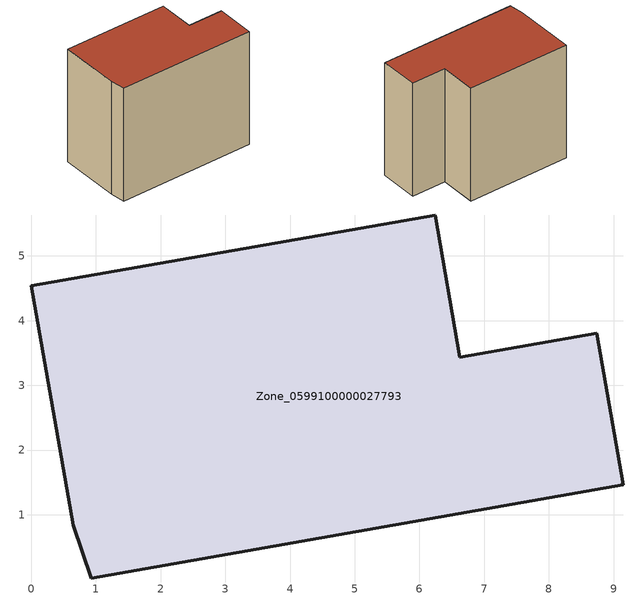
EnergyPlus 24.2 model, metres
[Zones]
Zone_0599100000027793
 floor ground (C_G): 0.65,0.84 0,4.54 6.24,5.63 6.63,3.44 8.74,3.81 9.15,1.46 0.93,0.02 z0
 wall outside (C_F): 6.63,3.44 6.24,5.63 0,4.54 0.65,0.84 0.93,0.02 9.15,1.46 8.74,3.81 6.63,3.44 z0:7.24
 roof outside (C_R): 0.93,0.02 9.15,1.46 8.74,3.81 6.63,3.44 6.24,5.63 0,4.54 0.65,0.84 z7.24
[BUILDING]
Pand.0599100000027793: North Axis=0; Terrain=City; Loads Convergence Tolerance Value=0.04; Temperature Convergence Tolerance Value=0.4; Solar Distribution=FullExterior; Maximum Number of Warmup Days=25; Minimum Number of Warmup Days=1
[Site:Location]
Rotterdam.The.Hague.AP_ZH_NLD Design_Conditions: Latitude=51.96; Longitude=4.45; Time Zone=1; Elevation=-4.5
[SITE:GROUNDTEMPERATURE:BUILDINGSURFACE]
18, 18, 18, 18, 18, 18, 18, 18, 18, 18, 18, 18
[MATERIAL] Thermal Absorptance=0.9; Solar Absorptance=0.7; Visible Absorptance=0.7
Name | Roughness | Thickness | Conductivity | Density | Specific Heat
G.TI.1946 | MediumSmooth | 0.15 | 1 | 540 | 1210
F.TI.1946 | Rough | 0.3 | 0.857143 | 1920 | 840
R.TI.1946 | MediumRough | 0.2 | 0.1 | 1500 | 1000
[CONSTRUCTION]
C_G: G.TI.1946
C_F: F.TI.1946
C_R: R.TI.1946
[ZONE]
Zone_0599100000027793: Type=1; Multiplier=1; Ceiling Height=Autocalculate; Volume=Autocalculate; Floor Area=autocalculate; Part of Total Floor Area=Yes
[ZONEINFILTRATION:DESIGNFLOWRATE]
Infil_Zone_0599100000027793: Zone or ZoneList or Space or SpaceList=Zone_0599100000027793; Schedule=AlwaysOn; Design Flow Rate Calculation Method=Flow/Area; Flow Rate per Floor Area=0.003; Constant Term Coefficient=1; Temperature Term Coefficient=0; Velocity Term Coefficient=0; Velocity Squared Term Coefficient=0
[HVACTEMPLATE:ZONE:IDEALLOADSAIRSYSTEM]
Zone_0599100000027793: Maximum Heating Supply Air Temperature=50; Minimum Cooling Supply Air Temperature=13; Maximum Heating Supply Air Humidity Ratio=0.0156; Minimum Cooling Supply Air Humidity Ratio=0.0077; Heating Limit=NoLimit; Cooling Limit=NoLimit; Dehumidification Control Type=ConstantSensibleHeatRatio; Cooling Sensible Heat Ratio=0.7; Dehumidification Setpoint=60; Humidification Control Type=None; Humidification Setpoint=30; Outdoor Air Method=None; Outdoor Air Flow Rate per Person=0.00944; Outdoor Air Flow Rate per Zone Floor Area=0; Outdoor Air Flow Rate per Zone=0; Demand Controlled Ventilation Type=None; Outdoor Air Economizer Type=NoEconomizer; Heat Recovery Type=None; Sensible Heat Recovery Effectiveness=0.7; Latent Heat Recovery Effectiveness=0.65
[ZONECONTROL:THERMOSTAT]
ThermostatControl_Zone_0599100000027793: Zone or ZoneList=Zone_0599100000027793; Control Type Schedule=DualSetpointControlType; Control 1=Thermostat_Zone_0599100000027793; Temperature Difference Between Cutout And Setpoint=0
[THERMOSTATSETPOINT:DUALSETPOINT]
Thermostat_Zone_0599100000027793: Heating Setpoint Temperature Schedule=HeatingSetpoint_Zone_0599100000027793; Cooling Setpoint Temperature Schedule=CoolingSetpoint_Zone_0599100000027793
[SCHEDULE:COMPACT]
HeatingSetpoint_Zone_0599100000027793: Through: 12/31, For: AllDays, Until: 24:00, 21
CoolingSetpoint_Zone_0599100000027793: Through: 12/31, For: AllDays, Until: 24:00, 24
DualSetpointControlType: Through: 12/31, For: AllDays, Until: 24:00, 4
AlwaysOn: Through: 12/31, For: AllDays, Until: 24:00, 1
